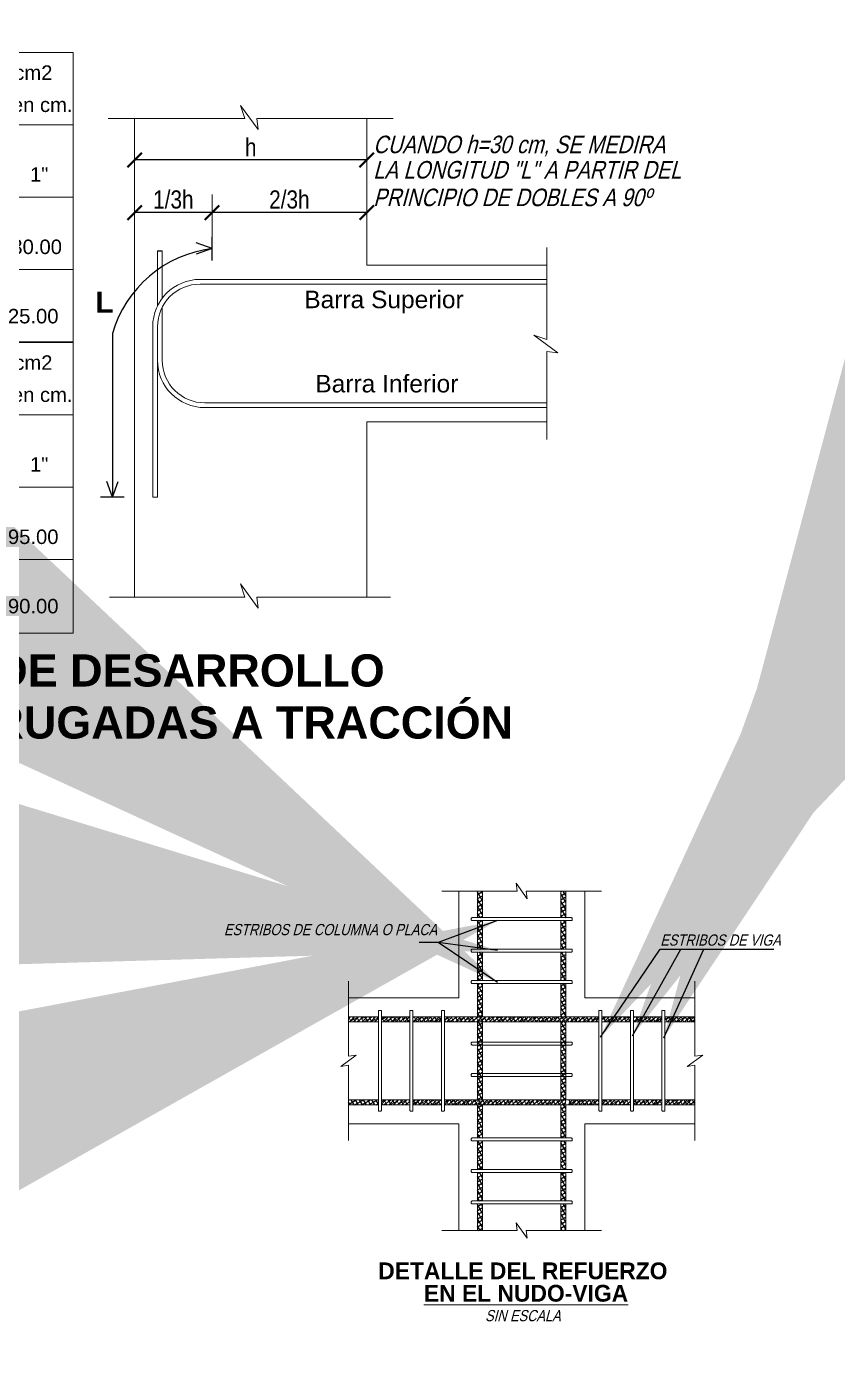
# Model space of a CAD drawing. Header units: millimetres. Extents: x -3570 to 5754, y -12788176 to 1214.
# Drawn here: x 3384.17 to 3388.64, y 1124.74 to 1132.06 of the extents above; entities that cross this region are included whole.
import ezdxf
from ezdxf import colors
from ezdxf.entities.mleader import LeaderData, LeaderLine
from ezdxf.enums import TextEntityAlignment as Align
from ezdxf.math import Vec2, Vec3

# ---------------------------------------------------------------- set-up
doc = ezdxf.new("R2010")
doc.units = ezdxf.units.MM
doc.linetypes.add('CENTER2', pattern=[28.575, 19.05, -3.175, 3.175, -3.175])
doc.layers.add('.D1 cotas', color=1, linetype='Continuous')
doc.layers.add('G_Acotación', color=114, linetype='Continuous')
for name, color, linetype, lineweight in [('Complemento', 133, 'Continuous', 20), ('CUADROS', 5, 'Continuous', 15), ('E_Acero', 2, 'Continuous', 25), ('E_Estribo', 1, 'CENTER2', 18), ('E_Fierros', 2, 'Continuous', 50), ('G_Complemento', 190, 'Continuous', 20), ('G_Texto', 122, 'Continuous', 20)]:
    doc.layers.add(name, color=color, linetype=linetype, lineweight=lineweight)
doc.styles.add('Anot 2mm', font='ARIALN.TTF', dxfattribs={"height": 0.002})
doc.styles.add('ARIAL', font='arial.ttf')
doc.styles.add('Lenin_Narrow', font='ARIALN.TTF')
doc.styles.add('LETRAS', font='arial.ttf')
doc.styles.add('LOGOTIPO', font='swissb.ttf')
doc.styles.add('Titulo(Ambientes)', font='sanssb__.ttf')
doc.styles.add('TITULOS', font='')
doc.styles.get('TITULOS').set_extended_font_data('Arial Black')
doc.dimstyles.new('INDICADORES', dxfattribs={"dimtxt": 0.08, "dimasz": 0.1, "dimexe": 0.25, "dimexo": 0.1, "dimgap": 0.05, "dimtad": 1, "dimzin": 4, "dimdsep": 46, "dimtxsty": 'LETRAS', "dimblk1": 'ARCHTICK', "dimblk2": 'ARCHTICK', "dimsah": 1, "dimcen": 0.02, "dimclrd": 8, "dimclre": 8, "dimclrt": 256, "dimadec": 0, "dimazin": 0, "dimtfac": 1, "dimtmove": 2, "dimatfit": 3, "dimfxl": 1, "dimtolj": 1, "dimtzin": 4, "dimarcsym": 0})
doc.dimstyles.new('Lenin_50', dxfattribs={"dimtxt": 0.1, "dimasz": 0.08, "dimexe": 0.05, "dimexo": 0.2, "dimgap": 0.02, "dimtad": 2, "dimlfac": -1, "dimzin": 4, "dimdsep": 46, "dimtxsty": 'Lenin_Narrow', "dimblk": 'ARCHTICK', "dimcen": 0.08, "dimclrd": 256, "dimclre": 256, "dimclrt": 4, "dimazin": 1, "dimtm": 1e-09, "dimtfac": 1, "dimtmove": 2, "dimatfit": 2, "dimldrblk": 'ARCHTICK', "dimfxl": 1, "dimtolj": 1, "dimlwd": 13, "dimlwe": 18, "dimarcsym": 0})
pattern_1 = [(120, (481.12466829, 843.01303412), (-0.0001082531762, -6.25000004e-05), []), (210, (481.12466829, 843.01303412), (6.25000004e-05, -0.0001082531762), [])]

# ---------------------------------------------------------------- blocks, each defined once
blk = doc.blocks.new('_ArchTick')
at = {"color": 0, "linetype": 'Continuous', "const_width": 0.15}
blk.add_lwpolyline([(-0.5, -0.5), (0.5, 0.5)], dxfattribs=at)
blk = doc.blocks.new('*D38')
at = {"layer": 'Defpoints', "color": 0, "linetype": 'ByBlock', "ltscale": 5, "transparency": 16777216}
for p in [(0.6401, -0.5925), (-0.6403, -1.1732), (0.6401, -1.1732)]:
    blk.add_point(p, dxfattribs=at)
at = {"layer": 'G_Acotación', "linetype": 'ByBlock', "lineweight": 18, "ltscale": 5, "transparency": 16777216}
for p, q in [((-0.6403, -1.0732), (-0.6403, -0.4925)), ((0.6401, -1.0732), (0.6401, -0.4925))]:
    blk.add_line(p, q, dxfattribs=at)
at = {"layer": 'G_Acotación', "linetype": 'ByBlock', "lineweight": 13, "ltscale": 5, "transparency": 16777216}
blk.add_line((-0.6403, -0.5925), (0.6401, -0.5925), dxfattribs=at)
at = {"layer": 'G_Acotación', "linetype": 'ByBlock', "lineweight": 13, "ltscale": 5, "transparency": 16777216, "xscale": 0.08, "yscale": 0.08, "zscale": 0.08, "rotation": 180}
blk.add_blockref('_ArchTick', (-0.6403, -0.5925), dxfattribs=at)
at = {"layer": 'G_Acotación', "linetype": 'ByBlock', "lineweight": 13, "ltscale": 5, "transparency": 16777216, "xscale": 0.08, "yscale": 0.08, "zscale": 0.08}
blk.add_blockref('_ArchTick', (0.6401, -0.5925), dxfattribs=at)
at = {"layer": 'G_Acotación', "color": 4, "linetype": 'ByBlock', "ltscale": 5, "transparency": 16777216, "insert": (-0.0001, -0.5225), "char_height": 0.1, "attachment_point": 5, "style": 'Lenin_Narrow'}
blk.add_mtext('\\A1;h', dxfattribs=at)
blk = doc.blocks.new('*D39')
at = {"layer": 'Defpoints', "color": 0, "linetype": 'ByBlock', "ltscale": 5, "transparency": 16777216}
for p in [(-0.2135, -0.8828), (-0.2135, -1.1732), (0.6401, -1.1732)]:
    blk.add_point(p, dxfattribs=at)
at = {"layer": 'G_Acotación', "linetype": 'ByBlock', "lineweight": 18, "ltscale": 5, "transparency": 16777216}
for p, q in [((-0.2135, -1.0732), (-0.2135, -0.7828)), ((0.6401, -1.0732), (0.6401, -0.7828))]:
    blk.add_line(p, q, dxfattribs=at)
at = {"layer": 'G_Acotación', "linetype": 'ByBlock', "lineweight": 13, "ltscale": 5, "transparency": 16777216}
blk.add_line((0.6401, -0.8828), (-0.2135, -0.8828), dxfattribs=at)
at = {"layer": 'G_Acotación', "linetype": 'ByBlock', "lineweight": 13, "ltscale": 5, "transparency": 16777216, "xscale": 0.08, "yscale": 0.08, "zscale": 0.08, "rotation": 180}
blk.add_blockref('_ArchTick', (-0.2135, -0.8828), dxfattribs=at)
at = {"layer": 'G_Acotación', "linetype": 'ByBlock', "lineweight": 13, "ltscale": 5, "transparency": 16777216, "xscale": 0.08, "yscale": 0.08, "zscale": 0.08}
blk.add_blockref('_ArchTick', (0.6401, -0.8828), dxfattribs=at)
at = {"layer": 'G_Acotación', "color": 4, "linetype": 'ByBlock', "ltscale": 5, "transparency": 16777216, "insert": (0.2133, -0.8111), "char_height": 0.1, "attachment_point": 5, "style": 'Lenin_Narrow'}
blk.add_mtext('\\A1;2/3h', dxfattribs=at)
blk = doc.blocks.new('*D40')
at = {"layer": 'Defpoints', "color": 0, "linetype": 'ByBlock', "ltscale": 5, "transparency": 16777216}
for p in [(-0.6403, -0.8828), (-0.6403, -1.1732), (-0.2135, -1.1732)]:
    blk.add_point(p, dxfattribs=at)
at = {"layer": 'G_Acotación', "linetype": 'ByBlock', "lineweight": 18, "ltscale": 5, "transparency": 16777216}
for p, q in [((-0.6403, -1.0732), (-0.6403, -0.7828)), ((-0.2135, -1.0732), (-0.2135, -0.7828))]:
    blk.add_line(p, q, dxfattribs=at)
at = {"layer": 'G_Acotación', "linetype": 'ByBlock', "lineweight": 13, "ltscale": 5, "transparency": 16777216}
blk.add_line((-0.2135, -0.8828), (-0.6403, -0.8828), dxfattribs=at)
at = {"layer": 'G_Acotación', "linetype": 'ByBlock', "lineweight": 13, "ltscale": 5, "transparency": 16777216, "xscale": 0.08, "yscale": 0.08, "zscale": 0.08, "rotation": 180}
blk.add_blockref('_ArchTick', (-0.6403, -0.8828), dxfattribs=at)
at = {"layer": 'G_Acotación', "linetype": 'ByBlock', "lineweight": 13, "ltscale": 5, "transparency": 16777216, "xscale": 0.08, "yscale": 0.08, "zscale": 0.08}
blk.add_blockref('_ArchTick', (-0.2135, -0.8828), dxfattribs=at)
at = {"layer": 'G_Acotación', "color": 4, "linetype": 'ByBlock', "ltscale": 5, "transparency": 16777216, "insert": (-0.4269, -0.8111), "char_height": 0.1, "attachment_point": 5, "style": 'Lenin_Narrow'}
blk.add_mtext('\\A1;1/3h', dxfattribs=at)
blk = doc.blocks.new('3333333333333333')
at = {"color": 251, "true_color": 0x636466}
for p, q in [((0.6401, -0.5925), (-0.6403, -0.5925)), ((0.6401, -0.8828), (-0.6403, -0.8828))]:
    blk.add_line(p, q, dxfattribs=at)
at = {"layer": 'Complemento'}
for p, q in [((-3.7958, 0), (-3.7958, -1.6005)), ((-3.7958, 0), (-0.9804, 0)), ((-0.9804, 0), (-0.9804, -1.604)), ((-3.7958, -0.3992), (-3.2709, -0.7985)), ((-3.7958, -0.3992), (-0.9804, -0.3992)), ((-3.2709, -0.3992), (-3.2709, -1.6005)), ((-2.8371, -0.3992), (-2.8371, -1.6005)), ((-2.3911, -0.4028), (-2.3911, -1.604)), ((-1.9148, -0.4063), (-1.9148, -1.6075)), ((-1.4324, -0.3992), (-1.4324, -1.6005)), ((-3.7958, -0.7985), (-0.9804, -0.7985)), ((-3.7958, -1.1977), (-0.9804, -1.1977)), ((-3.7958, -1.597), (-0.9804, -1.597)), ((-3.7958, -1.6005), (-3.7958, -3.201)), ((-3.7958, -1.6005), (-0.9804, -1.6005)), ((-0.9804, -1.6005), (-0.9804, -3.2045)), ((-3.7958, -1.9998), (-3.2709, -2.399)), ((-3.7958, -1.9998), (-0.9804, -1.9998)), ((-3.2709, -1.9998), (-3.2709, -3.201)), ((-2.8371, -1.9998), (-2.8371, -3.201)), ((-2.3911, -2.0033), (-2.3911, -3.2045)), ((-1.9148, -2.0068), (-1.9148, -3.2081)), ((-1.4324, -1.9998), (-1.4324, -3.201)), ((-3.7958, -2.399), (-0.9804, -2.399)), ((-3.7958, -2.7983), (-0.9804, -2.7983)), ((-3.7958, -3.2045), (-0.9804, -3.2045))]:
    blk.add_line(p, q, dxfattribs=at)
at = {"layer": 'E_Acero', "lineweight": 5}
for p, q in [((-0.5144, -1.399), (-0.5144, -1.0948)), ((-0.4883, -1.3561), (-0.4883, -1.0948)), ((-0.2889, -1.2516), (1.6332, -1.2516)), ((-0.2792, -1.2777), (1.6332, -1.2777)), ((-0.4883, -1.698), (-0.4883, -1.4052)), ((-0.5405, -1.5129), (-0.5405, -2.4537)), ((-0.5144, -2.4537), (-0.5144, -1.5129)), ((-0.2531, -1.9332), (1.6332, -1.9332)), ((-0.2531, -1.9594), (1.6332, -1.9594)), ((-0.5405, -2.4537), (-0.5144, -2.4537))]:
    blk.add_line(p, q, dxfattribs=at)
at = {"layer": 'E_Acero', "color": 251, "linetype": 'ByBlock', "ltscale": 5, "true_color": 0x636466}
blk.add_line((-0.5144, -1.0948), (-0.4883, -1.0948), dxfattribs=at)
at = {"layer": 'E_Acero', "lineweight": 5}
for points in [[(0.7853, -0.3631), (0.0337, -0.3631), (0.0404, -0.4245), (-0.0557, -0.2911), (-0.0326, -0.3631), (-0.7855, -0.3631)], [(1.6332, -2.1345), (1.6332, -1.6494), (1.6946, -1.6561), (1.5612, -1.56), (1.6332, -1.5831), (1.6332, -1.0764)], [(0.7708, -3.0047), (0.0337, -3.0047), (0.0404, -3.0661), (-0.0557, -2.9327), (-0.0326, -3.0047), (-0.7783, -3.0047)]]:
    blk.add_lwpolyline(points, dxfattribs=at)
for centre, radius, start, end in [((-0.2792, -1.5129), 0.2613, 90, 180), ((-0.2792, -1.5129), 0.2352, 90, 180), ((-0.2531, -1.698), 0.2613, 180, 270), ((-0.2531, -1.698), 0.2352, 180, 270)]:
    blk.add_arc(centre, radius, start, end, dxfattribs=at)
at = {"layer": 'G_Acotación', "color": 251, "linetype": 'ByBlock', "ltscale": 5, "true_color": 0x636466}
for p, q in [((-0.2135, -1.1471), (-0.2135, -1.0164)), ((-0.2135, -1.0817), (-0.3003, -1.0506)), ((-0.2135, -1.0817), (-0.3003, -1.1128)), ((-0.7624, -1.55), (-0.7627, -2.4537)), ((-0.7627, -2.4537), (-0.7937, -2.3668)), ((-0.7627, -2.4537), (-0.7316, -2.3668)), ((-0.6973, -2.4537), (-0.828, -2.4537))]:
    blk.add_line(p, q, dxfattribs=at)
blk.add_arc((-0.1338, -1.731), 0.6542, 96.99724, 163.93471, dxfattribs=at)
at = {"layer": 'G_Complemento'}
for points in [[(-0.6403, -3.0047), (-0.6403, -0.3631)], [(0.6401, -0.3631), (0.6401, -1.1732), (1.6332, -1.1732)], [(1.6332, -2.0378), (0.6401, -2.0378), (0.6401, -3.0047)]]:
    blk.add_lwpolyline(points, dxfattribs=at)
at = {"layer": 'CUADROS', "color": 7}
for s, height, style, p in [('Fy = 4200 kg/cm2', 0.07985, 'LETRAS', (-1.9835, -0.1502)), ('BARRAS SUPERIORES', 0.09582, 'LOGOTIPO', (-3.7461, -0.2415)), ('Long. desar. en cm.', 0.07985, 'LETRAS', (-1.9687, -0.3276)), ("f'c", 0.07985, 'LETRAS', (-3.6248, -0.7099)), ('3/8"', 0.07985, 'LETRAS', (-3.111, -0.7195)), ('1/2"', 0.07985, 'LETRAS', (-2.6772, -0.7195)), ('5/8"', 0.07985, 'LETRAS', (-2.2191, -0.7195)), ('3/4"', 0.07985, 'LETRAS', (-1.7428, -0.7195)), ('1"', 0.07985, 'LETRAS', (-1.2178, -0.7124)), ('175.00', 0.07985, 'LETRAS', (-3.7029, -1.1187)), ('35.00', 0.07985, 'LETRAS', (-3.1779, -1.1187)), ('45.00', 0.07985, 'LETRAS', (-2.7441, -1.1222)), ('60.00', 0.07985, 'LETRAS', (-2.2982, -1.1187)), ('70.00', 0.07985, 'LETRAS', (-1.8218, -1.1187)), ('130.00', 0.07985, 'LETRAS', (-1.3825, -1.1117)), ('210.00', 0.07985, 'LETRAS', (-3.7029, -1.5014)), ('30.00', 0.07985, 'LETRAS', (-3.1779, -1.5014)), ('45.00', 0.07985, 'LETRAS', (-2.7441, -1.505)), ('60.00', 0.07985, 'LETRAS', (-2.2982, -1.5014)), ('70.00', 0.07985, 'LETRAS', (-1.8218, -1.5014)), ('25.00', 0.07985, 'LETRAS', (-1.3394, -1.4944)), ('Fy = 4200 kg/cm2', 0.07985, 'LETRAS', (-1.9835, -1.7507)), ('BARRAS INFERIORES', 0.09582, 'LOGOTIPO', (-3.7461, -1.842)), ('Long. desar. en cm.', 0.07985, 'LETRAS', (-1.9687, -1.9281)), ("f'c", 0.07985, 'LETRAS', (-3.6248, -2.3104)), ('3/8"', 0.07985, 'LETRAS', (-3.111, -2.32)), ('1/2"', 0.07985, 'LETRAS', (-2.6772, -2.32)), ('5/8"', 0.07985, 'LETRAS', (-2.2191, -2.32)), ('3/4"', 0.07985, 'LETRAS', (-1.7428, -2.32)), ('1"', 0.07985, 'LETRAS', (-1.2178, -2.3129)), ('95.00', 0.07985, 'LETRAS', (-1.3394, -2.7122)), ('175.00', 0.07985, 'LETRAS', (-3.7029, -2.7192)), ('30.00', 0.07985, 'LETRAS', (-3.1779, -2.7192)), ('35.00', 0.07985, 'LETRAS', (-2.7441, -2.7192)), ('45.00', 0.07985, 'LETRAS', (-2.2982, -2.7192)), ('50.00', 0.07985, 'LETRAS', (-1.8218, -2.7192)), ('210.00', 0.07985, 'LETRAS', (-3.7029, -3.102)), ('30.00', 0.07985, 'LETRAS', (-3.1779, -3.102)), ('35.00', 0.07985, 'LETRAS', (-2.7441, -3.102)), ('45.00', 0.07985, 'LETRAS', (-2.2982, -3.102)), ('50.00', 0.07985, 'LETRAS', (-1.8218, -3.102)), ('90.00', 0.07985, 'LETRAS', (-1.3394, -3.0949)), ('LONGITUDES DE DESARROLLO', 0.177444, 'LOGOTIPO', (-3.103, -3.4988)), ('PARA BARRAS CORRUGADAS A TRACCIÓN', 0.177444, 'LOGOTIPO', (-3.8816, -3.7861))]:
    blk.add_text(s, height=height, dxfattribs=dict(at, style=style)).set_placement(p)
at = {"layer": 'G_Texto', "style": 'Lenin_Narrow', "oblique": 15}
for s, p in [('CUANDO h=30 cm, SE MEDIRA', (0.6757, -0.5552)), ('LA LONGITUD "L" A PARTIR DEL', (0.6757, -0.6949)), ('PRINCIPIO DE DOBLES A 90º', (0.6757, -0.8474))]:
    blk.add_text(s, height=0.096787, dxfattribs=at).set_placement(p)
at = {"layer": 'G_Texto', "color": 7, "style": 'ARIAL'}
for s, p in [('Barra Superior', (0.7351, -1.4105)), ('Barra Inferior', (0.7509, -1.8754))]:
    blk.add_text(s, height=0.096787, dxfattribs=at).set_placement(p, align=Align.CENTER)
at = {"layer": 'G_Texto', "color": 251, "true_color": 0x636466, "style": 'Titulo(Ambientes)'}
blk.add_text('L', height=0.1161, dxfattribs=at).set_placement((-0.8066, -1.4353), align=Align.CENTER)
at = {"layer": 'G_Acotación', "color": 251, "linetype": 'ByBlock', "ltscale": 5, "true_color": 0x636466}
for base, p1, p2, text, picture, middle in [((0.6401, -0.5925), (-0.6403, -1.1732), (0.6401, -1.1732), 'h', '*D38', (-0.0001, -0.5225)), ((-0.6403, -0.8828), (-0.2135, -1.1732), (-0.6403, -1.1732), '1/3h', '*D40', (-0.4269, -0.8111)), ((-0.2135, -0.8828), (0.6401, -1.1732), (-0.2135, -1.1732), '2/3h', '*D39', (0.2133, -0.8111))]:
    dim = blk.add_linear_dim(base=base, p1=p1, p2=p2, text=text, dimstyle='Lenin_50', override={"dimexe": 0.1, "dimexo": 0.1, "dimblk1": 'ArchTick', "dimblk2": 'ArchTick', "dimsah": 1}, dxfattribs=at)
    dim.commit()
    dim.dimension.update_dxf_attribs({"geometry": picture, "text_midpoint": middle})
blk = doc.blocks.new('c2')
at = {"layer": '.D1 cotas'}
ml = blk.add_multileader_mtext('Standard', dxfattribs=at)
ml.set_content("Dado de concreto\\Psimple de 4''x4''@1.00m", color=7, style='Anot 2mm')
ml.set_leader_properties()
ml.build(insert=Vec2(0, 0))
ml.multileader.update_dxf_attribs({"text_left_attachment_type": 6, "text_right_attachment_type": 6, "dogleg_length": 0.005, "arrow_head_size": 0.0411, "scale": 50})
ctx = ml.context
ctx.base_point, ctx.scale, ctx.char_height, ctx.arrow_head_size, ctx.landing_gap_size, ctx.plane_origin = Vec3(3578.3166, 1142.207, 112540202.422), 50, 0.041105, 0.0411, 0.0411, Vec3(3578.7479, 1142.5775, 112540202.422)
ctx.left_attachment, ctx.right_attachment = 6, 6
notes = []
notes.append((ctx, [(1, (1, 1, 0), (3578.2967, 1142.207, 112540202.422), (1, 0), 0.0199, [(0, [(3578.2986, 1142.4486, 112540202.422)], 0, [])])]))
ctx.mtext.insert, ctx.mtext.width, ctx.mtext.flow_direction = Vec3(3578.3577, 1142.2602, 112540202.422), 0.571697, 5
for ctx, leaders in notes:
    for number, flags, end, landing, length, lines in leaders:
        leader = LeaderData()
        leader.index, (leader.has_last_leader_line, leader.has_dogleg_vector, leader.attachment_direction) = number, flags
        leader.last_leader_point, leader.dogleg_vector, leader.dogleg_length = Vec3(end), Vec3(landing), length
        for number, points, colour, breaks in lines:
            line = LeaderLine()
            line.index, line.vertices, line.color, line.breaks = number, Vec3.list(points), colors.encode_raw_color(colour), breaks
            leader.lines.append(line)
        ctx.leaders.append(leader)
blk = doc.blocks.new('detalleviga')
at = {"layer": 'E_Estribo', "lineweight": 5, "true_color": 0x7a604d}
h = blk.add_hatch(dxfattribs=at)
h.set_pattern_fill('NET', color=37, scale=3.93701e-05, angle=120, style=0)
h.set_pattern_definition(pattern_1)
h.paths.add_polyline_path([(473.93249, 854.779885), (473.93249, 854.77895), (473.932666, 854.77895), (473.932666, 854.779885)])
h.paths.add_polyline_path([(473.93249, 854.780992), (473.93249, 854.77999), (473.932666, 854.77999), (473.932666, 854.780992)])
h.paths.add_polyline_path([(473.93249, 854.7821), (473.93249, 854.781098), (473.932666, 854.781098), (473.932666, 854.7821)])
h.paths.add_polyline_path([(473.93249, 854.78337), (473.93249, 854.783178), (473.93249, 854.782205), (473.932666, 854.782205), (473.932666, 854.78337)])
h.paths.add_polyline_path([(473.93249, 854.786295), (473.93249, 854.783546), (473.932666, 854.783546), (473.932666, 854.786295)])
h.paths.add_polyline_path([(473.93249, 854.787636), (473.93249, 854.786471), (473.932666, 854.786471), (473.932666, 854.787636)])
h.paths.add_polyline_path([(473.93249, 854.788743), (473.93249, 854.787741), (473.932666, 854.787741), (473.932666, 854.788743)])
h.paths.add_polyline_path([(473.93249, 854.789851), (473.93249, 854.788849), (473.932666, 854.788849), (473.932666, 854.789851)])
h.paths.add_polyline_path([(473.93249, 854.790891), (473.93249, 854.789956), (473.932666, 854.789956), (473.932666, 854.790891)])
h.paths.add_polyline_path([(473.935415, 854.790891), (473.935415, 854.789956), (473.93559, 854.789956), (473.93559, 854.790891)])
h.paths.add_polyline_path([(473.935415, 854.789851), (473.935415, 854.788849), (473.93559, 854.788849), (473.93559, 854.789851)])
h.paths.add_polyline_path([(473.935415, 854.788743), (473.935415, 854.787741), (473.93559, 854.787741), (473.93559, 854.788743)])
h.paths.add_polyline_path([(473.935415, 854.787636), (473.935415, 854.786471), (473.93559, 854.786471), (473.93559, 854.786663), (473.93559, 854.787636)])
h.paths.add_polyline_path([(473.935415, 854.786295), (473.935415, 854.783546), (473.93559, 854.783546), (473.93559, 854.786295)])
h.paths.add_polyline_path([(473.935415, 854.78337), (473.935415, 854.782205), (473.93559, 854.782205), (473.93559, 854.78337)])
h.paths.add_polyline_path([(473.935415, 854.7821), (473.935415, 854.781098), (473.93559, 854.781098), (473.93559, 854.7821)])
h.paths.add_polyline_path([(473.935415, 854.780992), (473.935415, 854.77999), (473.93559, 854.77999), (473.93559, 854.780992)])
h.paths.add_polyline_path([(473.935415, 854.779885), (473.935415, 854.77895), (473.93559, 854.77895), (473.93559, 854.779885)])
at = {"layer": 'E_Estribo', "lineweight": 25, "true_color": 0x7a604d}
h = blk.add_hatch(dxfattribs=at)
h.set_pattern_fill('NET', color=37, scale=3.93701e-05, angle=120, style=0)
h.set_pattern_definition(pattern_1)
h.paths.add_polyline_path([(473.93249, 854.779885), (473.93249, 854.77895), (473.932666, 854.77895), (473.932666, 854.779885)])
h.paths.add_polyline_path([(473.93249, 854.780992), (473.93249, 854.77999), (473.932666, 854.77999), (473.932666, 854.780992)])
h.paths.add_polyline_path([(473.93249, 854.7821), (473.93249, 854.781098), (473.932666, 854.781098), (473.932666, 854.7821)])
h.paths.add_polyline_path([(473.93249, 854.78337), (473.93249, 854.783178), (473.93249, 854.782205), (473.932666, 854.782205), (473.932666, 854.78337)])
h.paths.add_polyline_path([(473.93249, 854.786295), (473.93249, 854.783546), (473.932666, 854.783546), (473.932666, 854.786295)])
h.paths.add_polyline_path([(473.93249, 854.787636), (473.93249, 854.786471), (473.932666, 854.786471), (473.932666, 854.787636)])
h.paths.add_polyline_path([(473.93249, 854.788743), (473.93249, 854.787741), (473.932666, 854.787741), (473.932666, 854.788743)])
h.paths.add_polyline_path([(473.93249, 854.789851), (473.93249, 854.788849), (473.932666, 854.788849), (473.932666, 854.789851)])
h.paths.add_polyline_path([(473.93249, 854.790891), (473.93249, 854.789956), (473.932666, 854.789956), (473.932666, 854.790891)])
h.paths.add_polyline_path([(473.935415, 854.790891), (473.935415, 854.789956), (473.93559, 854.789956), (473.93559, 854.790891)])
h.paths.add_polyline_path([(473.935415, 854.789851), (473.935415, 854.788849), (473.93559, 854.788849), (473.93559, 854.789851)])
h.paths.add_polyline_path([(473.935415, 854.788743), (473.935415, 854.787741), (473.93559, 854.787741), (473.93559, 854.788743)])
h.paths.add_polyline_path([(473.935415, 854.787636), (473.935415, 854.786471), (473.93559, 854.786471), (473.93559, 854.786663), (473.93559, 854.787636)])
h.paths.add_polyline_path([(473.935415, 854.786295), (473.935415, 854.783546), (473.93559, 854.783546), (473.93559, 854.786295)])
h.paths.add_polyline_path([(473.935415, 854.78337), (473.935415, 854.782205), (473.93559, 854.782205), (473.93559, 854.78337)])
h.paths.add_polyline_path([(473.935415, 854.7821), (473.935415, 854.781098), (473.93559, 854.781098), (473.93559, 854.7821)])
h.paths.add_polyline_path([(473.935415, 854.780992), (473.935415, 854.77999), (473.93559, 854.77999), (473.93559, 854.780992)])
h.paths.add_polyline_path([(473.935415, 854.779885), (473.935415, 854.77895), (473.93559, 854.77895), (473.93559, 854.779885)])
at = {"layer": 'E_Estribo', "lineweight": 5, "true_color": 0x7a604d}
h = blk.add_hatch(dxfattribs=at)
h.set_pattern_fill('NET', color=37, scale=3.93701e-05, angle=120, style=0)
h.set_pattern_definition(pattern_1)
h.paths.add_polyline_path([(473.92911, 854.783546), (473.92911, 854.78337), (473.930112, 854.78337), (473.930112, 854.783546)])
h.paths.add_polyline_path([(473.930218, 854.783546), (473.930218, 854.78337), (473.931219, 854.78337), (473.931219, 854.783546)])
h.paths.add_polyline_path([(473.931325, 854.783546), (473.931325, 854.78337), (473.932461, 854.78337), (473.932461, 854.783546)])
h.paths.add_polyline_path([(473.93249, 854.783546), (473.93249, 854.78337), (473.933988, 854.78337), (473.933988, 854.783546)])
h.paths.add_polyline_path([(473.933988, 854.783546), (473.933988, 854.78337), (473.93559, 854.78337), (473.93559, 854.783546)])
h.paths.add_polyline_path([(473.935696, 854.783546), (473.935696, 854.78337), (473.936756, 854.78337), (473.936756, 854.783546)])
h.paths.add_polyline_path([(473.936861, 854.783546), (473.936861, 854.78337), (473.937863, 854.78337), (473.937863, 854.783546)])
h.paths.add_polyline_path([(473.937969, 854.783546), (473.937969, 854.78337), (473.93897, 854.78337), (473.93897, 854.783546)])
h.paths.add_polyline_path([(473.939076, 854.783546), (473.939076, 854.78337), (473.94013, 854.78337), (473.94013, 854.783546)])
h.paths.add_polyline_path([(473.939076, 854.786471), (473.939076, 854.786295), (473.94013, 854.786295), (473.94013, 854.786471)])
h.paths.add_polyline_path([(473.937969, 854.786471), (473.937969, 854.786295), (473.93897, 854.786295), (473.93897, 854.786471)])
h.paths.add_polyline_path([(473.936861, 854.786471), (473.936861, 854.786295), (473.937863, 854.786295), (473.937863, 854.786471)])
h.paths.add_polyline_path([(473.93559, 854.786471), (473.93559, 854.786295), (473.936756, 854.786295), (473.936756, 854.786471)])
h.paths.add_polyline_path([(473.933988, 854.786471), (473.933988, 854.786295), (473.93559, 854.786295), (473.93559, 854.786471)])
h.paths.add_polyline_path([(473.93249, 854.786471), (473.93249, 854.786295), (473.933988, 854.786295), (473.933988, 854.786471)])
h.paths.add_polyline_path([(473.931325, 854.786471), (473.931325, 854.786295), (473.93249, 854.786295), (473.93249, 854.786471)])
h.paths.add_polyline_path([(473.930218, 854.786471), (473.930218, 854.786295), (473.931219, 854.786295), (473.931219, 854.786471)])
h.paths.add_polyline_path([(473.92911, 854.786471), (473.92911, 854.786295), (473.930112, 854.786295), (473.930112, 854.786471)])
h.paths.add_polyline_path([(473.92795, 854.786471), (473.92795, 854.786295), (473.929005, 854.786295), (473.929005, 854.786471)])
at = {"layer": 'E_Estribo', "lineweight": 25, "true_color": 0x7a604d}
h = blk.add_hatch(dxfattribs=at)
h.set_pattern_fill('NET', color=37, scale=3.93701e-05, angle=120, style=0)
h.set_pattern_definition(pattern_1)
h.paths.add_polyline_path([(473.92795, 854.783546), (473.92795, 854.78337), (473.929005, 854.78337), (473.929005, 854.783546)])
at = {"layer": 'E_Estribo', "lineweight": 5, "true_color": 0x7a604d}
h = blk.add_hatch(dxfattribs=at)
h.set_pattern_fill('NET', color=37, scale=3.93701e-05, angle=120, style=0)
h.set_pattern_definition(pattern_1)
h.paths.add_polyline_path([(473.92795, 854.783546), (473.92795, 854.78337), (473.929005, 854.78337), (473.929005, 854.783546)])
at = {"layer": 'E_Fierros', "lineweight": 25, "true_color": 0x636466}
h = blk.add_hatch(dxfattribs=at)
h.set_pattern_fill('LINE', color=251, scale=3.32185e-05, angle=405, style=0)
h.set_pattern_definition([(45, (474.22918551, 853.75297721), (-7.4577669e-05, 7.4577669e-05), [])])
h.paths.add_polyline_path([(473.92911, 854.783546), (473.92911, 854.78337), (473.930112, 854.78337), (473.930112, 854.783546)])
h.paths.add_polyline_path([(473.930218, 854.783546), (473.930218, 854.78337), (473.931219, 854.78337), (473.931219, 854.783546)])
h.paths.add_polyline_path([(473.931325, 854.783546), (473.931325, 854.78337), (473.932461, 854.78337), (473.932461, 854.783546)])
h.paths.add_polyline_path([(473.93249, 854.783546), (473.93249, 854.78337), (473.933988, 854.78337), (473.933988, 854.783546)])
h.paths.add_polyline_path([(473.933988, 854.783546), (473.933988, 854.78337), (473.93559, 854.78337), (473.93559, 854.783546)])
h.paths.add_polyline_path([(473.935696, 854.783546), (473.935696, 854.78337), (473.936756, 854.78337), (473.936756, 854.783546)])
h.paths.add_polyline_path([(473.936861, 854.783546), (473.936861, 854.78337), (473.937863, 854.78337), (473.937863, 854.783546)])
h.paths.add_polyline_path([(473.937969, 854.783546), (473.937969, 854.78337), (473.93897, 854.78337), (473.93897, 854.783546)])
h.paths.add_polyline_path([(473.939076, 854.783546), (473.939076, 854.78337), (473.94013, 854.78337), (473.94013, 854.783546)])
h.paths.add_polyline_path([(473.939076, 854.786471), (473.939076, 854.786295), (473.94013, 854.786295), (473.94013, 854.786471)])
h.paths.add_polyline_path([(473.937969, 854.786471), (473.937969, 854.786295), (473.93897, 854.786295), (473.93897, 854.786471)])
h.paths.add_polyline_path([(473.936861, 854.786471), (473.936861, 854.786295), (473.937863, 854.786295), (473.937863, 854.786471)])
h.paths.add_polyline_path([(473.93559, 854.786471), (473.93559, 854.786295), (473.936756, 854.786295), (473.936756, 854.786471)])
h.paths.add_polyline_path([(473.933988, 854.786471), (473.933988, 854.786295), (473.93559, 854.786295), (473.93559, 854.786471)])
h.paths.add_polyline_path([(473.93249, 854.786471), (473.93249, 854.786295), (473.933988, 854.786295), (473.933988, 854.786471)])
h.paths.add_polyline_path([(473.931325, 854.786471), (473.931325, 854.786295), (473.93249, 854.786295), (473.93249, 854.786471)])
h.paths.add_polyline_path([(473.930218, 854.786471), (473.930218, 854.786295), (473.931219, 854.786295), (473.931219, 854.786471)])
h.paths.add_polyline_path([(473.92911, 854.786471), (473.92911, 854.786295), (473.930112, 854.786295), (473.930112, 854.786471)])
h.paths.add_polyline_path([(473.92795, 854.786471), (473.92795, 854.786295), (473.929005, 854.786295), (473.929005, 854.786471)])
at = {"layer": 'E_Acero', "lineweight": 5}
for p, q in [((473.93249, 854.790891), (473.93249, 854.789956)), ((473.932666, 854.790891), (473.932666, 854.789956)), ((473.935415, 854.789956), (473.935415, 854.790891)), ((473.93559, 854.789956), (473.93559, 854.790891)), ((473.93249, 854.789851), (473.93249, 854.788849)), ((473.932666, 854.789851), (473.932666, 854.788849)), ((473.935415, 854.788849), (473.935415, 854.789851)), ((473.93559, 854.788849), (473.93559, 854.789851)), ((473.93249, 854.788743), (473.93249, 854.787741)), ((473.932666, 854.788743), (473.932666, 854.787741)), ((473.935415, 854.787741), (473.935415, 854.788743)), ((473.93559, 854.787741), (473.93559, 854.788743)), ((473.93249, 854.787636), (473.93249, 854.786471)), ((473.932666, 854.787636), (473.932666, 854.786471)), ((473.935415, 854.786471), (473.935415, 854.787636)), ((473.93559, 854.786471), (473.93559, 854.787636)), ((473.929005, 854.786471), (473.92795, 854.786471)), ((473.929005, 854.786295), (473.92795, 854.786295)), ((473.930112, 854.786471), (473.92911, 854.786471)), ((473.930112, 854.786295), (473.92911, 854.786295)), ((473.931219, 854.786471), (473.930218, 854.786471)), ((473.931219, 854.786295), (473.930218, 854.786295)), ((473.93249, 854.786471), (473.931325, 854.786471)), ((473.932485, 854.786295), (473.931325, 854.786295)), ((473.933988, 854.786471), (473.93249, 854.786471)), ((473.933988, 854.786295), (473.93249, 854.786295)), ((473.93249, 854.786295), (473.93249, 854.783546)), ((473.932666, 854.786295), (473.932666, 854.783546)), ((473.93559, 854.786471), (473.933952, 854.786471)), ((473.93559, 854.786295), (473.933977, 854.786295)), ((473.935415, 854.783546), (473.935415, 854.786295)), ((473.936756, 854.786295), (473.935554, 854.786295)), ((473.936756, 854.786471), (473.93559, 854.786471)), ((473.93559, 854.783546), (473.93559, 854.786295)), ((473.937863, 854.786471), (473.936861, 854.786471)), ((473.937863, 854.786295), (473.936861, 854.786295)), ((473.93897, 854.786471), (473.937969, 854.786471)), ((473.93897, 854.786295), (473.937969, 854.786295)), ((473.94013, 854.786471), (473.939076, 854.786471)), ((473.94013, 854.786295), (473.939076, 854.786295)), ((473.92795, 854.783546), (473.929005, 854.783546)), ((473.92911, 854.783546), (473.930112, 854.783546)), ((473.930218, 854.783546), (473.931219, 854.783546)), ((473.931325, 854.783546), (473.93249, 854.783546)), ((473.93249, 854.783546), (473.933988, 854.783546)), ((473.933913, 854.783546), (473.93559, 854.783546)), ((473.93559, 854.783546), (473.936756, 854.783546)), ((473.936861, 854.783546), (473.937863, 854.783546)), ((473.937969, 854.783546), (473.93897, 854.783546)), ((473.939076, 854.783546), (473.94013, 854.783546)), ((473.92795, 854.78337), (473.929005, 854.78337)), ((473.92911, 854.78337), (473.930112, 854.78337)), ((473.930218, 854.78337), (473.931219, 854.78337)), ((473.931325, 854.78337), (473.932488, 854.78337)), ((473.93249, 854.78337), (473.933988, 854.78337)), ((473.93249, 854.78337), (473.93249, 854.782205)), ((473.932666, 854.78337), (473.932666, 854.782205)), ((473.933988, 854.78337), (473.93559, 854.78337)), ((473.935415, 854.782205), (473.935415, 854.78337)), ((473.93559, 854.782205), (473.93559, 854.78337)), ((473.93559, 854.78337), (473.936756, 854.78337)), ((473.936861, 854.78337), (473.937863, 854.78337)), ((473.937969, 854.78337), (473.93897, 854.78337)), ((473.939076, 854.78337), (473.94013, 854.78337)), ((473.93249, 854.7821), (473.93249, 854.781098)), ((473.932666, 854.7821), (473.932666, 854.781098)), ((473.935415, 854.781098), (473.935415, 854.7821)), ((473.93559, 854.781098), (473.93559, 854.7821)), ((473.93249, 854.780992), (473.93249, 854.77999)), ((473.932666, 854.780992), (473.932666, 854.77999)), ((473.935415, 854.77999), (473.935415, 854.780992)), ((473.93559, 854.77999), (473.93559, 854.780992)), ((473.93249, 854.779885), (473.93249, 854.77895)), ((473.932666, 854.779885), (473.932666, 854.77895)), ((473.935415, 854.77895), (473.935415, 854.779885)), ((473.93559, 854.77895), (473.93559, 854.779885))]:
    blk.add_line(p, q, dxfattribs=at)
for points in [[(473.931235, 854.790891), (473.933883, 854.790891), (473.933845, 854.791163), (473.934236, 854.79062), (473.934198, 854.790891), (473.936845, 854.790891)], [(473.92795, 854.787726), (473.92795, 854.785078), (473.928222, 854.785116), (473.927679, 854.784725), (473.92795, 854.784763), (473.92795, 854.782115)], [(473.94013, 854.787726), (473.94013, 854.785078), (473.940402, 854.785116), (473.939859, 854.784725), (473.94013, 854.784763), (473.94013, 854.782115)], [(473.931235, 854.77895), (473.933883, 854.77895), (473.933845, 854.779221), (473.934236, 854.778678), (473.934198, 854.77895), (473.936845, 854.77895)]]:
    blk.add_lwpolyline(points, dxfattribs=at)
for points in [[(473.932269, 854.789927), (473.932269, 854.789879, 0.414214), (473.932297, 854.789851), (473.935783, 854.789851, 0.414214), (473.935812, 854.789879), (473.935812, 854.789927, 0.414214), (473.935783, 854.789956), (473.932297, 854.789956, 0.414214)], [(473.932269, 854.78882), (473.932269, 854.788772, 0.414214), (473.932297, 854.788743), (473.935783, 854.788743, 0.414214), (473.935812, 854.788772), (473.935812, 854.78882, 0.414214), (473.935783, 854.788849), (473.932297, 854.788849, 0.414214)], [(473.932269, 854.787713), (473.932269, 854.787665, 0.414214), (473.932297, 854.787636), (473.935783, 854.787636, 0.414214), (473.935812, 854.787665), (473.935812, 854.787713, 0.414214), (473.935783, 854.787741), (473.932297, 854.787741, 0.414214)], [(473.929034, 854.783149), (473.929081, 854.783149, 0.414214), (473.92911, 854.783178), (473.92911, 854.786663, 0.414214), (473.929081, 854.786692), (473.929034, 854.786692, 0.414214), (473.929005, 854.786663), (473.929005, 854.783178, 0.414214)], [(473.930141, 854.783149), (473.930189, 854.783149, 0.414214), (473.930218, 854.783178), (473.930218, 854.786663, 0.414214), (473.930189, 854.786692), (473.930141, 854.786692, 0.414214), (473.930112, 854.786663), (473.930112, 854.783178, 0.414214)], [(473.931248, 854.783149), (473.931296, 854.783149, 0.414214), (473.931325, 854.783178), (473.931325, 854.786663, 0.414214), (473.931296, 854.786692), (473.931248, 854.786692, 0.414214), (473.931219, 854.786663), (473.931219, 854.783178, 0.414214)], [(473.936832, 854.783149), (473.936785, 854.783149, -0.414214), (473.936756, 854.783178), (473.936756, 854.786663, -0.414214), (473.936785, 854.786692), (473.936832, 854.786692, -0.414214), (473.936861, 854.786663), (473.936861, 854.783178, -0.414214)], [(473.93794, 854.783149), (473.937892, 854.783149, -0.414214), (473.937863, 854.783178), (473.937863, 854.786663, -0.414214), (473.937892, 854.786692), (473.93794, 854.786692, -0.414214), (473.937969, 854.786663), (473.937969, 854.783178, -0.414214)], [(473.939047, 854.783149), (473.938999, 854.783149, -0.414214), (473.93897, 854.783178), (473.93897, 854.786663, -0.414214), (473.938999, 854.786692), (473.939047, 854.786692, -0.414214), (473.939076, 854.786663), (473.939076, 854.783178, -0.414214)], [(473.932269, 854.785503), (473.932269, 854.785551, -0.414214), (473.932297, 854.78558), (473.935783, 854.78558, -0.414214), (473.935812, 854.785551), (473.935812, 854.785503, -0.414214), (473.935783, 854.785474), (473.932297, 854.785474, -0.414214)], [(473.932269, 854.784396), (473.932269, 854.784444, -0.414214), (473.932297, 854.784472), (473.935783, 854.784472, -0.414214), (473.935812, 854.784444), (473.935812, 854.784396, -0.414214), (473.935783, 854.784367), (473.932297, 854.784367, -0.414214)], [(473.932269, 854.782128), (473.932269, 854.782176, -0.414214), (473.932297, 854.782205), (473.935783, 854.782205, -0.414214), (473.935812, 854.782176), (473.935812, 854.782128, -0.414214), (473.935783, 854.7821), (473.932297, 854.7821, -0.414214)], [(473.932269, 854.781021), (473.932269, 854.781069, -0.414214), (473.932297, 854.781098), (473.935783, 854.781098, -0.414214), (473.935812, 854.781069), (473.935812, 854.781021, -0.414214), (473.935783, 854.780992), (473.932297, 854.780992, -0.414214)], [(473.932269, 854.779914), (473.932269, 854.779962, -0.414214), (473.932297, 854.77999), (473.935783, 854.77999, -0.414214), (473.935812, 854.779962), (473.935812, 854.779914, -0.414214), (473.935783, 854.779885), (473.932297, 854.779885, -0.414214)]]:
    blk.add_lwpolyline(points, format="xyb", close=True, dxfattribs=at)
at = {"layer": 'G_Complemento'}
for points in [[(473.931826, 854.790891), (473.931826, 854.787135), (473.92795, 854.787135)], [(473.936255, 854.790891), (473.936255, 854.787135), (473.94013, 854.787135)], [(473.92795, 854.782706), (473.931826, 854.782706), (473.931826, 854.77895)], [(473.936255, 854.77895), (473.936255, 854.782706), (473.94013, 854.782706)]]:
    blk.add_lwpolyline(points, dxfattribs=at)
at = {"layer": 'G_Texto', "style": 'Lenin_Narrow', "oblique": 15}
for s, p in [('ESTRIBOS DE COLUMNA O PLACA', (473.923576, 854.789338)), ('ESTRIBOS DE VIGA', (473.938912, 854.788969))]:
    blk.add_text(s, height=0.0003937, dxfattribs=at).set_placement(p)
at = {"layer": 'G_Texto', "style": 'TITULOS', "width": 0.85}
for s, p in [('DETALLE DEL REFUERZO', (473.934082, 854.777533)), (' %%UEN EL NUDO-VIGA', (473.934082, 854.776745))]:
    blk.add_text(s, height=0.00059055, dxfattribs=at).set_placement(p, align=Align.MIDDLE_CENTER)
at = {"layer": 'G_Texto', "style": 'Lenin_Narrow', "oblique": 15}
blk.add_text('SIN ESCALA', height=0.0003937, dxfattribs=at).set_placement((473.934082, 854.775958), align=Align.MIDDLE_CENTER)
at = {"layer": 'G_Acotación', "color": 251, "true_color": 0x636466}
for points in [[(473.933194, 854.789851), (473.931102, 854.789086), (473.930441, 854.789086)], [(473.933194, 854.788804), (473.931102, 854.789086), (473.930441, 854.789086)], [(473.933194, 854.787675), (473.931102, 854.789086), (473.930441, 854.789086)], [(473.936808, 854.785747), (473.938912, 854.788851), (473.942903, 854.788851)], [(473.937932, 854.785795), (473.939629, 854.788851), (473.942903, 854.788851)], [(473.939032, 854.785723), (473.940442, 854.788851), (473.942879, 854.788851)]]:
    blk.add_leader(points, dimstyle='INDICADORES', dxfattribs=at)

msp = doc.modelspace()

# ---------------------------------------------------------------- block references
msp.add_blockref('3333333333333333', (3385.4023, 1131.9122))

# ---------------------------------------------------------------- next in the draw order: block references
at = {"color": 6, "lineweight": -2}
msp.add_blockref('c2', (-210.1817, -11.7974, -118109500.9567), dxfattribs=at)

# ---------------------------------------------------------------- next in the draw order: block references
at = {"layer": '.D1 cotas', "xscale": 156.9413937248551, "yscale": 156.9413937248551, "zscale": 156.9413937248551}
msp.add_blockref('detalleviga', (-70992.9719, -133024.7892, -27605.3833), dxfattribs=at)

doc.saveas('drawing.dxf')
